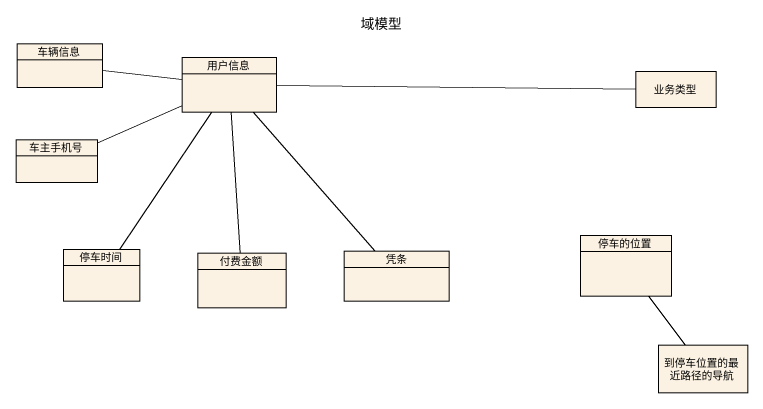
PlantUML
@startuml
title 域模型
hide circle
hide empty members
class 车辆信息
class 用户信息
class 业务类型
class 车主手机号
class 停车时间
class 付费金额
class 凭条
class 停车的位置
class 到停车位置的最近路径的导航
用户信息 -left- 车辆信息
用户信息 -right- 业务类型
用户信息 -left- 车主手机号
用户信息 -- 停车时间
用户信息 -- 付费金额
凭条 -up- 用户信息
停车的位置 -- 到停车位置的最近路径的导航
@enduml
